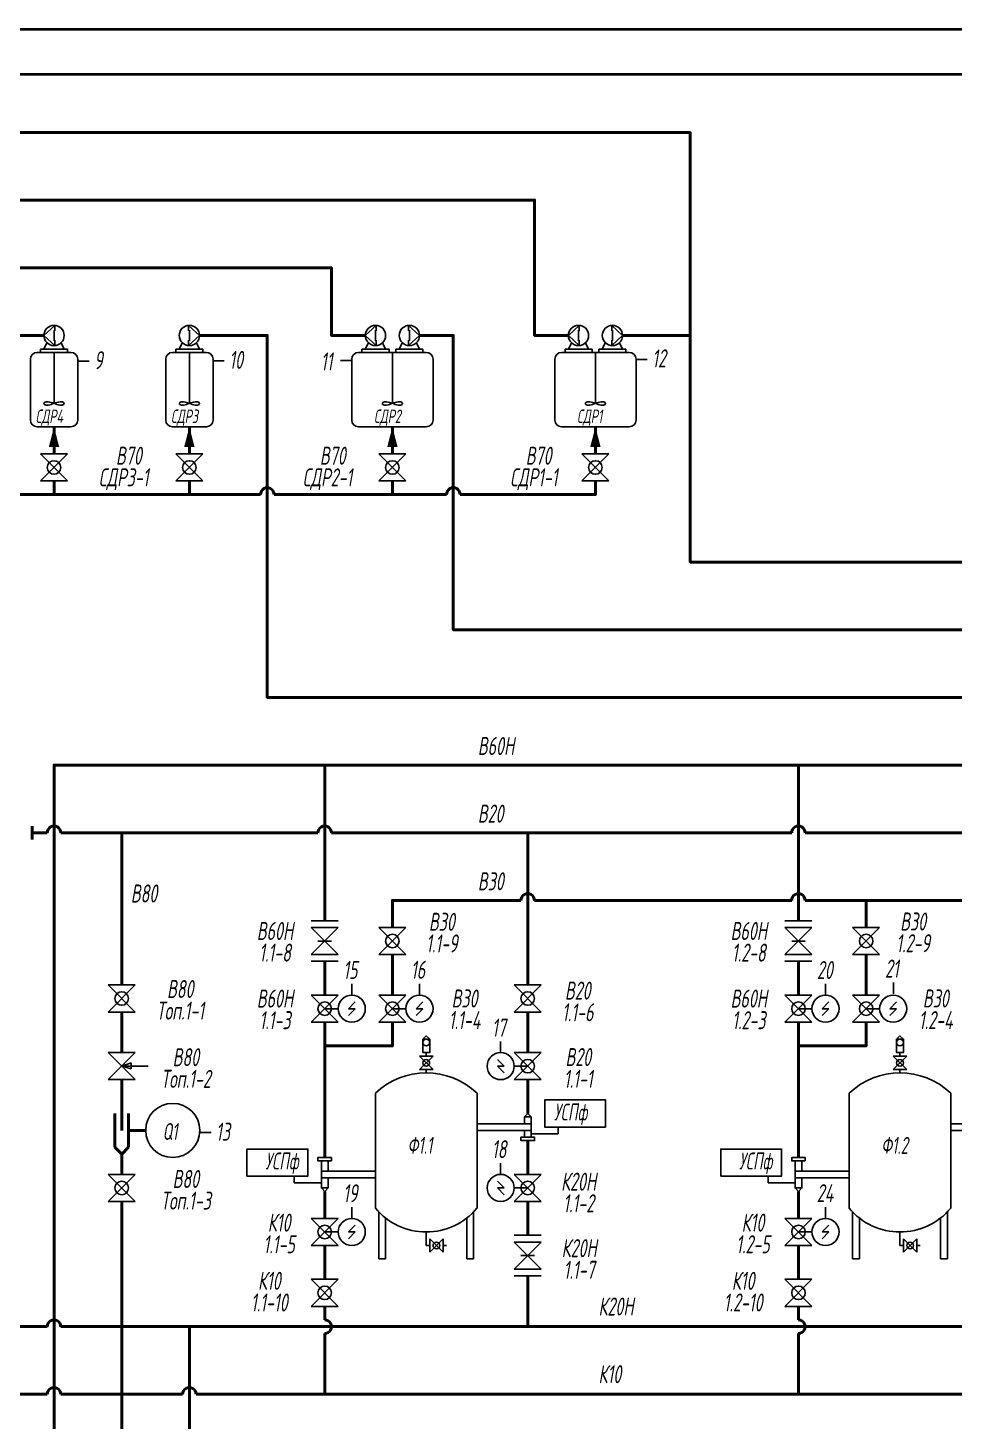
# Model space of a CAD drawing. Header units: millimetres. Extents: x 125 to 10524, y 7125 to 13164.
# Drawn here: x 302 to 404.6, y 10553.7 to 10708.1 of the extents above; entities that cross this region are included whole.
import ezdxf

# ---------------------------------------------------------------- set-up
doc = ezdxf.new("R2010")
doc.units = ezdxf.units.MM
doc.header["$LTSCALE"] = 4
for name, color, linetype in [('1', 7, 'Continuous'), ('2', 7, 'Continuous'), ('В80', 1, 'Continuous'), ('Надписи', 7, 'Continuous')]:
    doc.layers.add(name, color=color, linetype=linetype)
doc.layers.add('В20', color=7, linetype='Continuous', lineweight=40, true_color=0x0a7800)
doc.layers.add('К10', color=7, linetype='Continuous', lineweight=40, true_color=0xffbe00)
for name, color, linetype, lineweight in [('В30', 136, 'Continuous', 40), ('В60Н', 140, 'Continuous', 40), ('В70', 120, 'Continuous', 40), ('К20Н', 33, 'Continuous', 40), ('Р1', 90, 'Continuous', 40), ('Р2', 220, 'Continuous', 40), ('Р3', 212, 'Continuous', 40), ('Р4', 50, 'Continuous', 40)]:
    doc.layers.add(name, color=color, linetype=linetype, lineweight=lineweight)
doc.styles.add('Eskd знаки', font='eskd.shx', dxfattribs={"width": 0.8, "oblique": 10})

# ---------------------------------------------------------------- blocks, each defined once
blk = doc.blocks.new('Формат А3')
at = {"color": 0, "linetype": 'Continuous', "const_width": 0.3}
for points in [[(-420, 297), (0, 297), (0, 0), (-420, 0)], [(-400, 5), (-400, 292), (-5, 292), (-5, 5)]]:
    blk.add_lwpolyline(points, close=True, dxfattribs=at)
blk = doc.blocks.new('A$C73A268AF')
blk.add_blockref('Формат А3', (420.15, 0.15))

msp = doc.modelspace()

# ---------------------------------------------------------------- linework, layer by layer
at = {"ltscale": 10}
for p, q in [((303.75, 10674.01), (304.96, 10675.13)), ((304.87, 10673.4), (304.87, 10674.61)), ((304.96, 10675.13), (304.96, 10674.52)), ((321, 10674.01), (319.79, 10675.13)), ((319.79, 10675.13), (319.79, 10674.53)), ((319.87, 10674.61), (319.87, 10673.4)), ((339.37, 10674.01), (340.58, 10675.13)), ((340.5, 10673.4), (340.5, 10674.61)), ((340.58, 10675.13), (340.58, 10674.52)), ((345.37, 10674.01), (344.17, 10675.13)), ((344.17, 10675.13), (344.17, 10674.53)), ((344.25, 10674.61), (344.25, 10673.4)), ((361.87, 10674.01), (363.08, 10675.13)), ((363, 10673.4), (363, 10674.61)), ((363.08, 10675.13), (363.08, 10674.52)), ((367.87, 10674.01), (366.67, 10675.13)), ((366.67, 10675.13), (366.67, 10674.53)), ((366.75, 10674.61), (366.75, 10673.4)), ((303.75, 10674.01), (304.96, 10672.88)), ((304.96, 10672.88), (304.96, 10673.49)), ((321, 10674.01), (319.79, 10672.88)), ((319.79, 10672.88), (319.79, 10673.49)), ((339.37, 10674.01), (340.58, 10672.88)), ((340.58, 10672.88), (340.58, 10673.49)), ((345.37, 10674.01), (344.17, 10672.88)), ((344.17, 10672.88), (344.17, 10673.49)), ((361.87, 10674.01), (363.08, 10672.88)), ((363.08, 10672.88), (363.08, 10673.49)), ((367.87, 10674.01), (366.67, 10672.88)), ((366.67, 10672.88), (366.67, 10673.49))]:
    msp.add_line(p, q, dxfattribs=at)
for p, q in [((303.75, 10672.51), (304.12, 10673.26)), ((306, 10672.51), (305.62, 10673.26)), ((318.75, 10672.51), (319.12, 10673.26)), ((321, 10672.51), (320.62, 10673.26)), ((339.37, 10672.51), (339.75, 10673.26)), ((341.62, 10672.51), (341.25, 10673.26)), ((343.12, 10672.51), (343.5, 10673.26)), ((345.37, 10672.51), (345, 10673.26)), ((361.87, 10672.51), (362.25, 10673.26)), ((364.12, 10672.51), (363.75, 10673.26)), ((365.62, 10672.51), (366, 10673.26)), ((367.87, 10672.51), (367.5, 10673.26)), ((302.25, 10664.63), (302.25, 10671.38)), ((303, 10672.13), (306.75, 10672.13)), ((303.37, 10672.13), (303.37, 10672.51)), ((303.37, 10672.51), (306.37, 10672.51)), ((304.87, 10666.51), (304.87, 10672.13)), ((306.37, 10672.51), (306.37, 10672.13)), ((307.5, 10664.63), (307.5, 10671.38)), ((317.25, 10664.63), (317.25, 10671.38)), ((318, 10672.13), (321.75, 10672.13)), ((318.37, 10672.13), (318.37, 10672.51)), ((318.37, 10672.51), (321.37, 10672.51)), ((319.87, 10666.51), (319.87, 10672.13)), ((321.37, 10672.51), (321.37, 10672.13)), ((322.5, 10664.63), (322.5, 10671.38)), ((337.87, 10664.63), (337.87, 10671.38)), ((338.62, 10672.13), (346.12, 10672.13)), ((339, 10672.13), (339, 10672.51)), ((339, 10672.51), (342, 10672.51)), ((342, 10672.51), (342, 10672.13)), ((342.37, 10666.51), (342.37, 10672.13)), ((342.75, 10672.13), (342.75, 10672.51)), ((342.75, 10672.51), (345.75, 10672.51)), ((345.75, 10672.51), (345.75, 10672.13)), ((346.87, 10664.63), (346.87, 10671.38)), ((360.37, 10664.63), (360.37, 10671.38)), ((361.12, 10672.13), (368.62, 10672.13)), ((361.5, 10672.13), (361.5, 10672.51)), ((361.5, 10672.51), (364.5, 10672.51)), ((364.5, 10672.51), (364.5, 10672.13)), ((364.87, 10666.51), (364.87, 10672.13)), ((365.25, 10672.13), (365.25, 10672.51)), ((365.25, 10672.51), (368.25, 10672.51)), ((368.25, 10672.51), (368.25, 10672.13)), ((369.37, 10664.63), (369.37, 10671.38)), ((306.75, 10663.88), (303, 10663.88)), ((321.75, 10663.88), (318, 10663.88)), ((346.12, 10663.88), (338.62, 10663.88)), ((368.62, 10663.88), (361.12, 10663.88)), ((303.37, 10660.88), (306.37, 10660.88)), ((306.37, 10660.88), (303.37, 10657.88)), ((303.37, 10660.88), (306.37, 10657.88)), ((318.37, 10660.88), (321.37, 10660.88)), ((321.37, 10660.88), (318.37, 10657.88)), ((318.37, 10660.88), (321.37, 10657.88)), ((340.87, 10660.88), (343.87, 10660.88)), ((343.87, 10660.88), (340.87, 10657.88)), ((340.87, 10660.88), (343.87, 10657.88)), ((363.37, 10660.88), (366.37, 10660.88)), ((366.37, 10660.88), (363.37, 10657.88)), ((363.37, 10660.88), (366.37, 10657.88)), ((303.37, 10657.88), (306.37, 10657.88)), ((318.37, 10657.88), (321.37, 10657.88)), ((340.87, 10657.88), (343.87, 10657.88)), ((363.37, 10657.88), (366.37, 10657.88)), ((336.37, 10609.13), (333.37, 10609.13)), ((336.37, 10608.38), (333.37, 10608.38)), ((333.37, 10608.38), (336.37, 10605.38)), ((336.37, 10608.38), (333.37, 10605.38)), ((340.87, 10608.38), (343.87, 10608.38)), ((343.87, 10608.38), (340.87, 10605.38)), ((340.87, 10608.38), (343.87, 10605.38)), ((388.87, 10609.13), (385.87, 10609.13)), ((388.87, 10608.38), (385.87, 10608.38)), ((385.87, 10608.38), (388.87, 10605.38)), ((388.87, 10608.38), (385.87, 10605.38)), ((393.37, 10608.38), (396.37, 10608.38)), ((396.37, 10608.38), (393.37, 10605.38)), ((393.37, 10608.38), (396.37, 10605.38)), ((334.12, 10606.88), (335.62, 10606.88)), ((386.62, 10606.88), (388.12, 10606.88)), ((336.37, 10605.38), (333.37, 10605.38)), ((340.87, 10605.38), (343.87, 10605.38)), ((388.87, 10605.38), (385.87, 10605.38)), ((393.37, 10605.38), (396.37, 10605.38)), ((336.37, 10604.63), (333.37, 10604.63)), ((388.87, 10604.63), (385.87, 10604.63)), ((310.87, 10602.01), (313.87, 10602.01)), ((313.87, 10602.01), (310.87, 10599.01)), ((310.87, 10602.01), (313.87, 10599.01)), ((355.87, 10602.01), (358.87, 10602.01)), ((358.87, 10602.01), (355.87, 10599.01)), ((355.87, 10602.01), (358.87, 10599.01)), ((333.37, 10600.88), (336.37, 10600.88)), ((336.37, 10600.88), (333.37, 10597.88)), ((333.37, 10600.88), (336.37, 10597.88)), ((340.87, 10600.88), (343.87, 10600.88)), ((343.87, 10600.88), (340.87, 10597.88)), ((340.87, 10600.88), (343.87, 10597.88)), ((385.87, 10600.88), (388.87, 10600.88)), ((388.87, 10600.88), (385.87, 10597.88)), ((385.87, 10600.88), (388.87, 10597.88)), ((393.37, 10600.88), (396.37, 10600.88)), ((396.37, 10600.88), (393.37, 10597.88)), ((393.37, 10600.88), (396.37, 10597.88)), ((310.87, 10599.01), (313.87, 10599.01)), ((334.87, 10599.38), (336.37, 10599.38)), ((342.37, 10599.38), (343.87, 10599.38)), ((355.87, 10599.01), (358.87, 10599.01)), ((387.37, 10599.38), (388.87, 10599.38)), ((394.87, 10599.38), (396.37, 10599.38)), ((333.37, 10597.88), (336.37, 10597.88)), ((340.87, 10597.88), (343.87, 10597.88)), ((385.87, 10597.88), (388.87, 10597.88)), ((393.37, 10597.88), (396.37, 10597.88)), ((345.75, 10596.01), (346.12, 10596.38)), ((346.12, 10596.38), (346.5, 10596.01)), ((398.25, 10596.01), (398.62, 10596.38)), ((398.62, 10596.38), (399, 10596.01)), ((310.87, 10594.51), (313.87, 10594.51)), ((313.87, 10594.51), (310.87, 10591.51)), ((310.87, 10594.51), (313.87, 10591.51)), ((346.87, 10594.13), (345.37, 10594.13)), ((345.37, 10594.13), (346.87, 10592.63)), ((346.87, 10594.13), (345.37, 10592.63)), ((346.12, 10594.51), (346.12, 10594.13)), ((355.87, 10594.51), (358.87, 10594.51)), ((358.87, 10594.51), (355.87, 10591.51)), ((355.87, 10594.51), (358.87, 10591.51)), ((399.37, 10594.13), (397.87, 10594.13)), ((397.87, 10594.13), (399.37, 10592.63)), ((399.37, 10594.13), (397.87, 10592.63)), ((398.62, 10594.51), (398.62, 10594.13)), ((313.42, 10593.38), (312.37, 10593.01)), ((312.37, 10593.01), (313.42, 10592.71)), ((312.37, 10593.01), (315.31, 10593.01)), ((313.42, 10593.38), (313.42, 10592.71)), ((346.87, 10592.63), (345.37, 10592.63)), ((346.12, 10592.63), (346.12, 10592.26)), ((357.37, 10593.01), (355.87, 10593.01)), ((399.37, 10592.63), (397.87, 10592.63)), ((398.62, 10592.63), (398.62, 10592.26)), ((310.87, 10591.51), (313.87, 10591.51)), ((355.87, 10591.51), (358.87, 10591.51)), ((357.37, 10587.76), (357, 10587.38)), ((357.75, 10587.38), (357.37, 10587.76)), ((360.75, 10585.51), (357.75, 10585.51)), ((360.75, 10586.26), (360.75, 10585.51)), ((310.87, 10581.01), (313.87, 10581.01)), ((313.87, 10581.01), (310.87, 10578.01)), ((310.87, 10581.01), (313.87, 10578.01)), ((331.5, 10580.82), (331.5, 10580.07)), ((355.87, 10581.01), (358.87, 10581.01)), ((358.87, 10581.01), (355.87, 10578.01)), ((355.87, 10581.01), (358.87, 10578.01)), ((384, 10580.82), (384, 10580.07)), ((331.5, 10580.07), (334.5, 10580.07)), ((334.87, 10579.13), (334.5, 10579.51)), ((335.25, 10579.51), (334.87, 10579.13)), ((357.37, 10579.51), (355.87, 10579.51)), ((384, 10580.07), (387, 10580.07)), ((387.37, 10579.13), (387, 10579.51)), ((387.75, 10579.51), (387.37, 10579.13)), ((310.87, 10578.01), (313.87, 10578.01)), ((355.87, 10578.01), (358.87, 10578.01)), ((333.37, 10576.13), (336.37, 10576.13)), ((336.37, 10576.13), (333.37, 10573.13)), ((333.37, 10576.13), (336.37, 10573.13)), ((385.87, 10576.13), (388.87, 10576.13)), ((388.87, 10576.13), (385.87, 10573.13)), ((385.87, 10576.13), (388.87, 10573.13)), ((334.87, 10574.63), (336.37, 10574.63)), ((346.12, 10574.63), (346.12, 10573.13)), ((358.87, 10574.26), (355.87, 10574.26)), ((387.37, 10574.63), (388.87, 10574.63)), ((398.62, 10574.63), (398.62, 10573.13)), ((333.37, 10573.13), (336.37, 10573.13)), ((346.12, 10573.13), (346.5, 10573.13)), ((346.5, 10572.38), (346.5, 10573.88)), ((348, 10573.88), (346.5, 10572.38)), ((348, 10572.38), (346.5, 10573.88)), ((348, 10572.38), (348, 10573.88)), ((348, 10573.13), (348.37, 10573.13)), ((358.87, 10573.51), (355.87, 10573.51)), ((355.87, 10573.51), (358.87, 10570.51)), ((358.87, 10573.51), (355.87, 10570.51)), ((385.87, 10573.13), (388.87, 10573.13)), ((398.62, 10573.13), (399, 10573.13)), ((399, 10572.38), (399, 10573.88)), ((400.5, 10573.88), (399, 10572.38)), ((400.5, 10572.38), (399, 10573.88)), ((400.5, 10572.38), (400.5, 10573.88)), ((400.5, 10573.13), (400.87, 10573.13)), ((356.62, 10572.01), (358.12, 10572.01)), ((358.87, 10570.51), (355.87, 10570.51)), ((358.87, 10569.76), (355.87, 10569.76)), ((333.37, 10569.38), (336.37, 10569.38)), ((336.37, 10566.38), (333.37, 10569.38)), ((333.37, 10566.38), (336.37, 10569.38)), ((385.87, 10569.38), (388.87, 10569.38)), ((388.87, 10566.38), (385.87, 10569.38)), ((385.87, 10566.38), (388.87, 10569.38)), ((333.37, 10566.38), (336.37, 10566.38)), ((385.87, 10566.38), (388.87, 10566.38))]:
    msp.add_line(p, q)
at = {"color": 30, "true_color": 0xf26722}
for p, q in [((338.25, 10600.13), (337.5, 10599.38)), ((337.5, 10599.38), (338.25, 10599.38)), ((338.25, 10599.38), (337.5, 10598.63)), ((345.75, 10600.13), (345, 10599.38)), ((345, 10599.38), (345.75, 10599.38)), ((345.75, 10599.38), (345, 10598.63)), ((390.75, 10600.13), (390, 10599.38)), ((390, 10599.38), (390.75, 10599.38)), ((390.75, 10599.38), (390, 10598.63)), ((398.25, 10600.13), (397.5, 10599.38)), ((397.5, 10599.38), (398.25, 10599.38)), ((398.25, 10599.38), (397.5, 10598.63)), ((354, 10593.76), (354.75, 10593.01)), ((354.75, 10593.01), (354, 10593.01)), ((354, 10593.01), (354.75, 10592.26)), ((354, 10580.26), (354.75, 10579.51)), ((354.75, 10579.51), (354, 10579.51)), ((354, 10579.51), (354.75, 10578.76)), ((338.25, 10575.38), (337.5, 10574.63)), ((337.5, 10574.63), (338.25, 10574.63)), ((338.25, 10574.63), (337.5, 10573.88)), ((390.75, 10575.38), (390, 10574.63)), ((390, 10574.63), (390.75, 10574.63)), ((390.75, 10574.63), (390, 10573.88))]:
    msp.add_line(p, q, dxfattribs=at)
for points in [[(345.75, 10596.01), (346.5, 10596.01), (346.5, 10594.51), (345.75, 10594.51)], [(398.25, 10596.01), (399, 10596.01), (399, 10594.51), (398.25, 10594.51)], [(366, 10586.26), (359.25, 10586.26), (359.25, 10589.26), (366, 10589.26)], [(326.25, 10580.82), (333, 10580.82), (333, 10583.82), (326.25, 10583.82)], [(378.75, 10580.82), (385.5, 10580.82), (385.5, 10583.82), (378.75, 10583.82)]]:
    msp.add_lwpolyline(points, close=True)
for centre, radius in [((304.87, 10674.01), 1.12), ((319.87, 10674.01), 1.12), ((340.5, 10674.01), 1.12), ((344.25, 10674.01), 1.12), ((363, 10674.01), 1.12), ((366.75, 10674.01), 1.12), ((304.87, 10659.38), 0.75), ((319.87, 10659.38), 0.75), ((342.37, 10659.38), 0.75), ((364.87, 10659.38), 0.75), ((342.37, 10606.88), 0.75), ((394.87, 10606.88), 0.75), ((312.37, 10600.51), 0.75), ((357.37, 10600.51), 0.75), ((334.87, 10599.38), 0.75), ((342.37, 10599.38), 0.75), ((387.37, 10599.38), 0.75), ((394.87, 10599.38), 0.75), ((346.12, 10595.63), 0.375), ((398.62, 10595.63), 0.375), ((346.12, 10593.38), 0.375), ((357.37, 10593.01), 0.75), ((398.62, 10593.38), 0.375), ((312.37, 10579.51), 0.75), ((357.37, 10579.51), 0.75), ((334.87, 10574.63), 0.75), ((387.37, 10574.63), 0.75), ((347.25, 10573.13), 0.375), ((399.75, 10573.13), 0.375), ((334.87, 10567.88), 0.75), ((387.37, 10567.88), 0.75)]:
    msp.add_circle(centre, radius)
for centre, radius in [((337.87, 10599.38), 1.5), ((345.37, 10599.38), 1.5), ((390.37, 10599.38), 1.5), ((397.87, 10599.38), 1.5), ((354.37, 10593.01), 1.5), ((318.03, 10585.88), 3), ((354.37, 10579.51), 1.5), ((337.87, 10574.63), 1.5), ((390.37, 10574.63), 1.5)]:
    msp.add_circle(centre, radius, dxfattribs=at)
for centre, start, end in [((303, 10671.38), 90, 180), ((306.75, 10671.38), 0, 90), ((318, 10671.38), 90, 180), ((321.75, 10671.38), 0, 90), ((338.62, 10671.38), 90, 180), ((346.12, 10671.38), 0, 90), ((361.12, 10671.38), 90, 180), ((368.62, 10671.38), 0, 90), ((303, 10664.63), 180, 270), ((306.75, 10664.63), 270, 0), ((318, 10664.63), 180, 270), ((321.75, 10664.63), 270, 0), ((338.62, 10664.63), 180, 270), ((346.12, 10664.63), 270, 0), ((361.12, 10664.63), 180, 270), ((368.62, 10664.63), 270, 0)]:
    msp.add_arc(centre, 0.75, start, end)
at = {"ltscale": 50}
for centre, start, end in [((303.9, 10666.47), 144.6538, 215.3462), ((305.85, 10666.47), 324.6538, 35.3462), ((318.9, 10666.47), 144.6538, 215.3462), ((320.85, 10666.47), 324.6538, 35.3462), ((341.4, 10666.47), 144.6538, 215.3462), ((343.35, 10666.47), 324.6538, 35.3462), ((363.9, 10666.47), 144.6538, 215.3462), ((365.85, 10666.47), 324.6538, 35.3462)]:
    msp.add_arc(centre, 0.143, start, end, dxfattribs=at)
for points in [[(304.87, 10666.51), (304.21, 10666.65), (303.8, 10666.57), (303.78, 10666.55)], [(304.87, 10666.51), (304.21, 10666.28), (303.8, 10666.36), (303.78, 10666.38)], [(304.87, 10666.51), (305.54, 10666.65), (305.95, 10666.57), (305.97, 10666.55)], [(304.87, 10666.51), (305.54, 10666.28), (305.95, 10666.36), (305.97, 10666.38)], [(319.87, 10666.51), (319.21, 10666.65), (318.8, 10666.57), (318.78, 10666.55)], [(319.87, 10666.51), (319.21, 10666.28), (318.8, 10666.36), (318.78, 10666.38)], [(319.87, 10666.51), (320.54, 10666.65), (320.95, 10666.57), (320.97, 10666.55)], [(319.87, 10666.51), (320.54, 10666.28), (320.95, 10666.36), (320.97, 10666.38)], [(342.37, 10666.51), (341.71, 10666.65), (341.3, 10666.57), (341.28, 10666.55)], [(342.37, 10666.51), (341.71, 10666.28), (341.3, 10666.36), (341.28, 10666.38)], [(342.37, 10666.51), (343.04, 10666.65), (343.45, 10666.57), (343.47, 10666.55)], [(342.37, 10666.51), (343.04, 10666.28), (343.45, 10666.36), (343.47, 10666.38)], [(364.87, 10666.51), (364.21, 10666.65), (363.8, 10666.57), (363.78, 10666.55)], [(364.87, 10666.51), (364.21, 10666.28), (363.8, 10666.36), (363.78, 10666.38)], [(364.87, 10666.51), (365.54, 10666.65), (365.95, 10666.57), (365.97, 10666.55)], [(364.87, 10666.51), (365.54, 10666.28), (365.95, 10666.36), (365.97, 10666.38)]]:
    msp.add_spline(points, degree=3, dxfattribs=at)
at = {"layer": '1'}
for p, q in [((340.5, 10590.02), (340.5, 10577.26)), ((351.75, 10590.02), (351.75, 10577.26)), ((393, 10590.02), (393, 10577.26)), ((404.25, 10590.02), (404.25, 10577.26)), ((340.87, 10576.88), (340.87, 10571.63)), ((341.62, 10571.63), (341.62, 10576.13)), ((350.62, 10571.63), (350.62, 10576.13)), ((351.37, 10576.85), (351.37, 10571.63)), ((393.37, 10576.88), (393.37, 10571.63)), ((394.12, 10571.63), (394.12, 10576.13)), ((403.12, 10571.63), (403.12, 10576.13)), ((403.87, 10576.85), (403.87, 10571.63)), ((340.87, 10571.63), (341.62, 10571.63)), ((351.37, 10571.63), (350.62, 10571.63)), ((393.37, 10571.63), (394.12, 10571.63)), ((403.87, 10571.63), (403.12, 10571.63))]:
    msp.add_line(p, q, dxfattribs=at)
for points in [[(357.75, 10585.88), (351.75, 10585.88), (351.75, 10586.63), (357.75, 10586.63)], [(357.75, 10586.63), (357, 10586.63), (357, 10587.38), (357.75, 10587.38)], [(410.25, 10585.88), (404.25, 10585.88), (404.25, 10586.63), (410.25, 10586.63)], [(356.62, 10585.13), (358.12, 10585.13), (358.12, 10584.76), (356.62, 10584.76)], [(357.75, 10585.88), (357, 10585.88), (357, 10585.13), (357.75, 10585.13)], [(335.62, 10582.51), (334.12, 10582.51), (334.12, 10582.88), (335.62, 10582.88)], [(334.5, 10581.38), (335.25, 10581.38), (335.25, 10582.51), (334.5, 10582.51)], [(388.12, 10582.51), (386.62, 10582.51), (386.62, 10582.88), (388.12, 10582.88)], [(387, 10581.38), (387.75, 10581.38), (387.75, 10582.51), (387, 10582.51)], [(334.5, 10580.63), (340.5, 10580.63), (340.5, 10581.38), (334.5, 10581.38)], [(334.5, 10580.63), (335.25, 10580.63), (335.25, 10579.51), (334.5, 10579.51)], [(387, 10580.63), (393, 10580.63), (393, 10581.38), (387, 10581.38)], [(387, 10580.63), (387.75, 10580.63), (387.75, 10579.51), (387, 10579.51)]]:
    msp.add_lwpolyline(points, close=True, dxfattribs=at)
for centre, radius, start, end in [((346.12, 10584.07), 8.19, 46.6141, 133.3859), ((398.62, 10584.07), 8.19, 46.6141, 133.3859), ((346.12, 10581.97), 7.34, 219.9662, 320.0338), ((398.62, 10581.97), 7.34, 219.9662, 320.0338)]:
    msp.add_arc(centre, radius, start, end, dxfattribs=at)
at = {"layer": 'В20'}
for p, q in [((302.44, 10619.63), (302.44, 10618.13)), ((357.37, 10594.51), (357.37, 10599.01))]:
    msp.add_line(p, q, dxfattribs=at)
for points in [[(302.44, 10618.88), (304.12, 10618.88)], [(334.12, 10618.88), (305.62, 10618.88)], [(357.37, 10618.88), (335.62, 10618.88)], [(357.37, 10602.01), (357.37, 10618.88), (386.62, 10618.88)], [(388.12, 10618.88), (439.12, 10618.88)], [(357.37, 10587.76), (357.37, 10591.51)]]:
    msp.add_lwpolyline(points, dxfattribs=at)
for centre in [(304.87, 10618.88), (334.87, 10618.88), (387.37, 10618.88)]:
    msp.add_arc(centre, 0.75, 359.7459, 180.2541, dxfattribs=at)
at = {"layer": 'В30'}
for points in [[(342.37, 10608.38), (342.37, 10611.38), (356.62, 10611.38)], [(358.12, 10611.38), (386.62, 10611.38)], [(388.12, 10611.38), (409.12, 10611.38)], [(394.87, 10608.38), (394.87, 10611.38)], [(342.37, 10600.88), (342.37, 10605.38)], [(394.87, 10600.88), (394.87, 10605.38)], [(334.87, 10595.26), (342.37, 10595.26), (342.37, 10597.88)], [(387.37, 10595.26), (394.87, 10595.26), (394.87, 10597.88)]]:
    msp.add_lwpolyline(points, dxfattribs=at)
for centre in [(357.37, 10611.38), (387.37, 10611.38)]:
    msp.add_arc(centre, 0.75, 359.7459, 180.2541, dxfattribs=at)
at = {"layer": 'В60Н'}
for points in [[(513.94, 10609.13), (513.94, 10626.38), (304.87, 10626.38), (304.87, 10534.13)], [(334.87, 10609.13), (334.87, 10626.38)], [(387.37, 10609.13), (387.37, 10626.38)], [(334.87, 10600.88), (334.87, 10604.63)], [(387.37, 10600.88), (387.37, 10604.63)], [(334.87, 10582.88), (334.87, 10597.88)], [(387.37, 10582.88), (387.37, 10597.88)]]:
    msp.add_lwpolyline(points, dxfattribs=at)
at = {"layer": 'В70'}
for points in [[(304.87, 10661.63, 1.16, 0, 0), (304.87, 10663.88, 0, 0, 0)], [(319.87, 10661.63, 1.16, 0, 0), (319.87, 10663.88, 0, 0, 0)], [(342.37, 10661.63, 1.16, 0, 0), (342.37, 10663.88, 0, 0, 0)], [(364.87, 10661.63, 1.16, 0, 0), (364.87, 10663.88, 0, 0, 0)]]:
    msp.add_lwpolyline(points, format="xyseb", dxfattribs=at)
for points in [[(304.87, 10663.88), (304.87, 10660.88)], [(319.87, 10663.88), (319.87, 10660.88)], [(342.37, 10663.88), (342.37, 10660.88)], [(364.87, 10663.88), (364.87, 10660.88)], [(304.87, 10657.88), (304.87, 10656.38)], [(319.87, 10657.88), (319.87, 10656.38)], [(342.37, 10657.88), (342.37, 10656.38)], [(364.87, 10657.88), (364.87, 10656.38), (349.87, 10656.38)], [(327.75, 10656.38), (293.25, 10656.38)], [(348.37, 10656.38), (329.25, 10656.38)]]:
    msp.add_lwpolyline(points, dxfattribs=at)
for centre in [(328.5, 10656.38), (349.12, 10656.38)]:
    msp.add_arc(centre, 0.75, 359.7459, 180.2541, dxfattribs=at)
at = {"layer": 'В80', "lineweight": 40}
for p, q in [((312.37, 10591.51), (312.37, 10585.88)), ((311.62, 10587.76), (311.62, 10584.01)), ((313.12, 10587.76), (313.12, 10584.01)), ((311.62, 10584.01), (312.37, 10583.26)), ((313.12, 10584.01), (312.37, 10583.26)), ((312.37, 10583.26), (312.37, 10581.01))]:
    msp.add_line(p, q, dxfattribs=at)
for points in [[(312.37, 10618.88), (312.37, 10602.01)], [(312.37, 10599.01), (312.37, 10594.51)], [(312.37, 10578.01), (312.37, 10556.63)]]:
    msp.add_lwpolyline(points, dxfattribs=at)
at = {"layer": 'К10'}
for points in [[(334.87, 10579.13), (334.87, 10576.13)], [(387.37, 10579.13), (387.37, 10576.13)], [(334.87, 10573.13), (334.87, 10569.38)], [(387.37, 10573.13), (387.37, 10569.38)], [(513.94, 10566.38), (513.94, 10556.63), (320.62, 10556.63)], [(334.87, 10566.38), (334.87, 10564.88)], [(387.37, 10566.38), (387.37, 10564.88)], [(334.87, 10563.38), (334.87, 10556.63)], [(387.37, 10563.38), (387.37, 10556.63)], [(304.12, 10556.63), (233.98, 10556.63)], [(319.12, 10556.63), (305.62, 10556.63)], [(312.37, 10542.38), (312.37, 10556.63)]]:
    msp.add_lwpolyline(points, dxfattribs=at)
for centre, start, end in [((334.87, 10564.13), 269.7459, 90.2541), ((387.37, 10564.13), 269.7459, 90.2541), ((304.87, 10556.63), 359.7459, 180.2541), ((319.87, 10556.63), 359.7459, 180.2541)]:
    msp.add_arc(centre, 0.75, start, end, dxfattribs=at)
at = {"layer": 'К20Н'}
msp.add_line((357.37, 10578.01), (357.37, 10574.26), dxfattribs=at)
for points in [[(357.37, 10584.76), (357.37, 10581.01)], [(493.31, 10569.76), (493.31, 10564.13), (305.62, 10564.13)], [(357.37, 10569.76), (357.37, 10564.13)], [(304.12, 10564.13), (233.98, 10564.13)], [(319.87, 10542.38), (319.87, 10564.13)]]:
    msp.add_lwpolyline(points, dxfattribs=at)
msp.add_arc((304.87, 10564.13), 0.75, 359.7459, 180.2541, dxfattribs=at)
at = {"layer": 'Надписи', "color": 30, "true_color": 0xf26722}
for p, q in [((369.37, 10671.36), (370.62, 10671.36)), ((307.53, 10671.17), (308.78, 10671.17)), ((322.5, 10671.2), (323.74, 10671.2)), ((336.62, 10671.22), (337.86, 10671.22)), ((337.89, 10600.88), (337.89, 10602.13)), ((345.38, 10600.91), (345.38, 10602.15)), ((390.37, 10600.87), (390.37, 10602.12)), ((397.92, 10601.04), (397.92, 10602.28)), ((354.36, 10594.49), (354.36, 10595.73)), ((321.03, 10585.64), (322.27, 10585.64)), ((354.36, 10581.01), (354.36, 10582.26)), ((337.87, 10576.13), (337.87, 10577.37)), ((390.36, 10576.14), (390.36, 10577.39))]:
    msp.add_line(p, q, dxfattribs=at)
at = {"layer": 'Р1'}
for points in [[(375.37, 10674.01), (375.37, 10696.51), (231.36, 10696.51), (231.36, 10626.38)], [(361.87, 10674.01), (358.12, 10674.01), (358.12, 10689.01), (233.23, 10689.01), (233.23, 10627.13)], [(367.87, 10674.01), (375.37, 10674.01)], [(375.37, 10674.01), (375.37, 10648.88), (482.25, 10648.88), (482.25, 10627.13)]]:
    msp.add_lwpolyline(points, dxfattribs=at)
at = {"layer": 'Р1', "color": 1}
msp.add_lwpolyline([(313.15, 10585.88), (315.03, 10585.88)], dxfattribs=at)
at = {"layer": 'Р2'}
msp.add_lwpolyline([(303.75, 10674.01), (292.5, 10674.01), (292.5, 10618.88)], dxfattribs=at)
at = {"layer": 'Р3'}
for points in [[(339.37, 10674.01), (335.62, 10674.01), (335.62, 10681.51), (235.11, 10681.51), (235.11, 10626.38)], [(345.37, 10674.01), (349.12, 10674.01), (349.12, 10641.38), (480.37, 10641.38), (480.37, 10627.13)]]:
    msp.add_lwpolyline(points, dxfattribs=at)
at = {"layer": 'Р4'}
msp.add_lwpolyline([(321, 10674.01), (328.5, 10674.01), (328.5, 10633.88), (478.5, 10633.88), (478.5, 10627.13)], dxfattribs=at)

# ---------------------------------------------------------------- block references
at = {"ltscale": 1.2}
msp.add_blockref('A$C73A268AF', (125.36, 10410.81), dxfattribs=at)

# ---------------------------------------------------------------- texts
at = {"ltscale": 15, "width": 6.375, "attachment_point": 1, "style": 'Eskd знаки'}
for s, insert, char_height in [('СДР4', (302.83, 10665.8), 1.5), ('СДР3', (317.83, 10665.8), 1.5), ('СДР2', (340.33, 10665.8), 1.5), ('СДР1', (362.83, 10665.8), 1.5), ('Ф1.1', (344.04, 10585.16), 1.875), ('Ф1.2', (396.54, 10585.16), 1.875)]:
    msp.add_mtext(s, dxfattribs=dict(at, insert=insert, char_height=char_height))
at = {"layer": '1', "char_height": 1.875, "style": 'Eskd знаки'}
for insert, attachment_point in [((360.28, 10588.86), 1), ((331.97, 10583.43), 3), ((384.47, 10583.43), 3)]:
    msp.add_mtext_dynamic_manual_height_columns('УСПф', width=16.9759, gutter_width=0.169, heights=[0], dxfattribs=dict(at, insert=insert, attachment_point=attachment_point))
at = {"layer": '2', "ltscale": 15, "insert": (316.9, 10586.7), "char_height": 1.875, "width": 4.1103, "attachment_point": 1, "style": 'Eskd знаки'}
msp.add_mtext('Q1', dxfattribs=at)
at = {"layer": 'Надписи', "ltscale": 15, "char_height": 2, "width": 6.375, "line_spacing_factor": 0.72, "style": 'Eskd знаки'}
for s, insert, attachment_point in [('9', (309.32, 10672.27), 1), ('10', (324.29, 10672.31), 1), ('11', (334.44, 10672.13), 1), ('12', (371.16, 10672.47), 1), ('\\pi1.34188;В70\\P\\pi-0.55944;СДР3-1', (310.39, 10661.68), 1), ('\\pi1.34188;В70\\P\\pi-0.55944;СДР2-1', (332.99, 10661.68), 1), ('\\pi1.34188;В70\\P\\pi-0.38166;СДР1-1', (355.8, 10661.68), 1), ('В30^J1.1-9', (347.85, 10607.81), 5), ('В30^J1.2-9', (400.08, 10607.84), 5), ('В60Н^J1.1-8', (329.36, 10606.79), 5), ('В60Н^J1.2-8', (381.87, 10606.79), 5), ('15', (336.92, 10604.67), 1), ('16', (344.42, 10604.69), 1), ('20', (389.41, 10604.66), 1), ('21', (396.96, 10604.82), 1), ('В80^JТоп.1-1', (318.86, 10600.36), 5), ('В20^J1.1-6', (362.91, 10600.18), 5), ('В60Н^J1.1-3', (329.36, 10599.3), 5), ('В30^J1.1-4', (350.37, 10599.31), 5), ('В60Н^J1.2-3', (381.87, 10599.3), 5), ('В30^J1.2-4', (402.59, 10599.31), 5), ('17', (353.4, 10598.27), 1), ('В80^JТоп.1-2', (319.48, 10592.8), 5), ('В20^J1.1-1', (362.97, 10592.81), 5), ('13', (322.82, 10586.74), 1), ('18', (353.39, 10584.8), 1), ('В80^JТоп.1-3', (319.48, 10579.3), 5), ('К20Н^J1.1-2', (363.01, 10579), 5), ('19', (336.91, 10579.91), 1), ('24', (389.39, 10579.93), 1), ('К10^J1.1-5', (329.82, 10574.46), 5), ('К10^J1.2-5', (382.33, 10574.46), 5), ('К20Н^J1.1-7', (363.07, 10571.63), 5), ('К10^J1.1-10', (328.73, 10568.01), 5), ('К10^J1.2-10', (381.24, 10568.01), 5)]:
    msp.add_mtext(s, dxfattribs=dict(at, insert=insert, attachment_point=attachment_point))
at = {"layer": 'Надписи', "ltscale": 15, "char_height": 2, "width": 6.375, "attachment_point": 1, "style": 'Eskd знаки'}
for s, insert in [('В60Н', (351.84, 10629.5)), ('В20', (351.84, 10622)), ('В30', (351.84, 10614.5)), ('В80', (313.38, 10613.15)), ('К20Н', (365.21, 10567.36)), ('К10', (365.21, 10559.86))]:
    msp.add_mtext(s, dxfattribs=dict(at, insert=insert))

doc.saveas('drawing.dxf')
